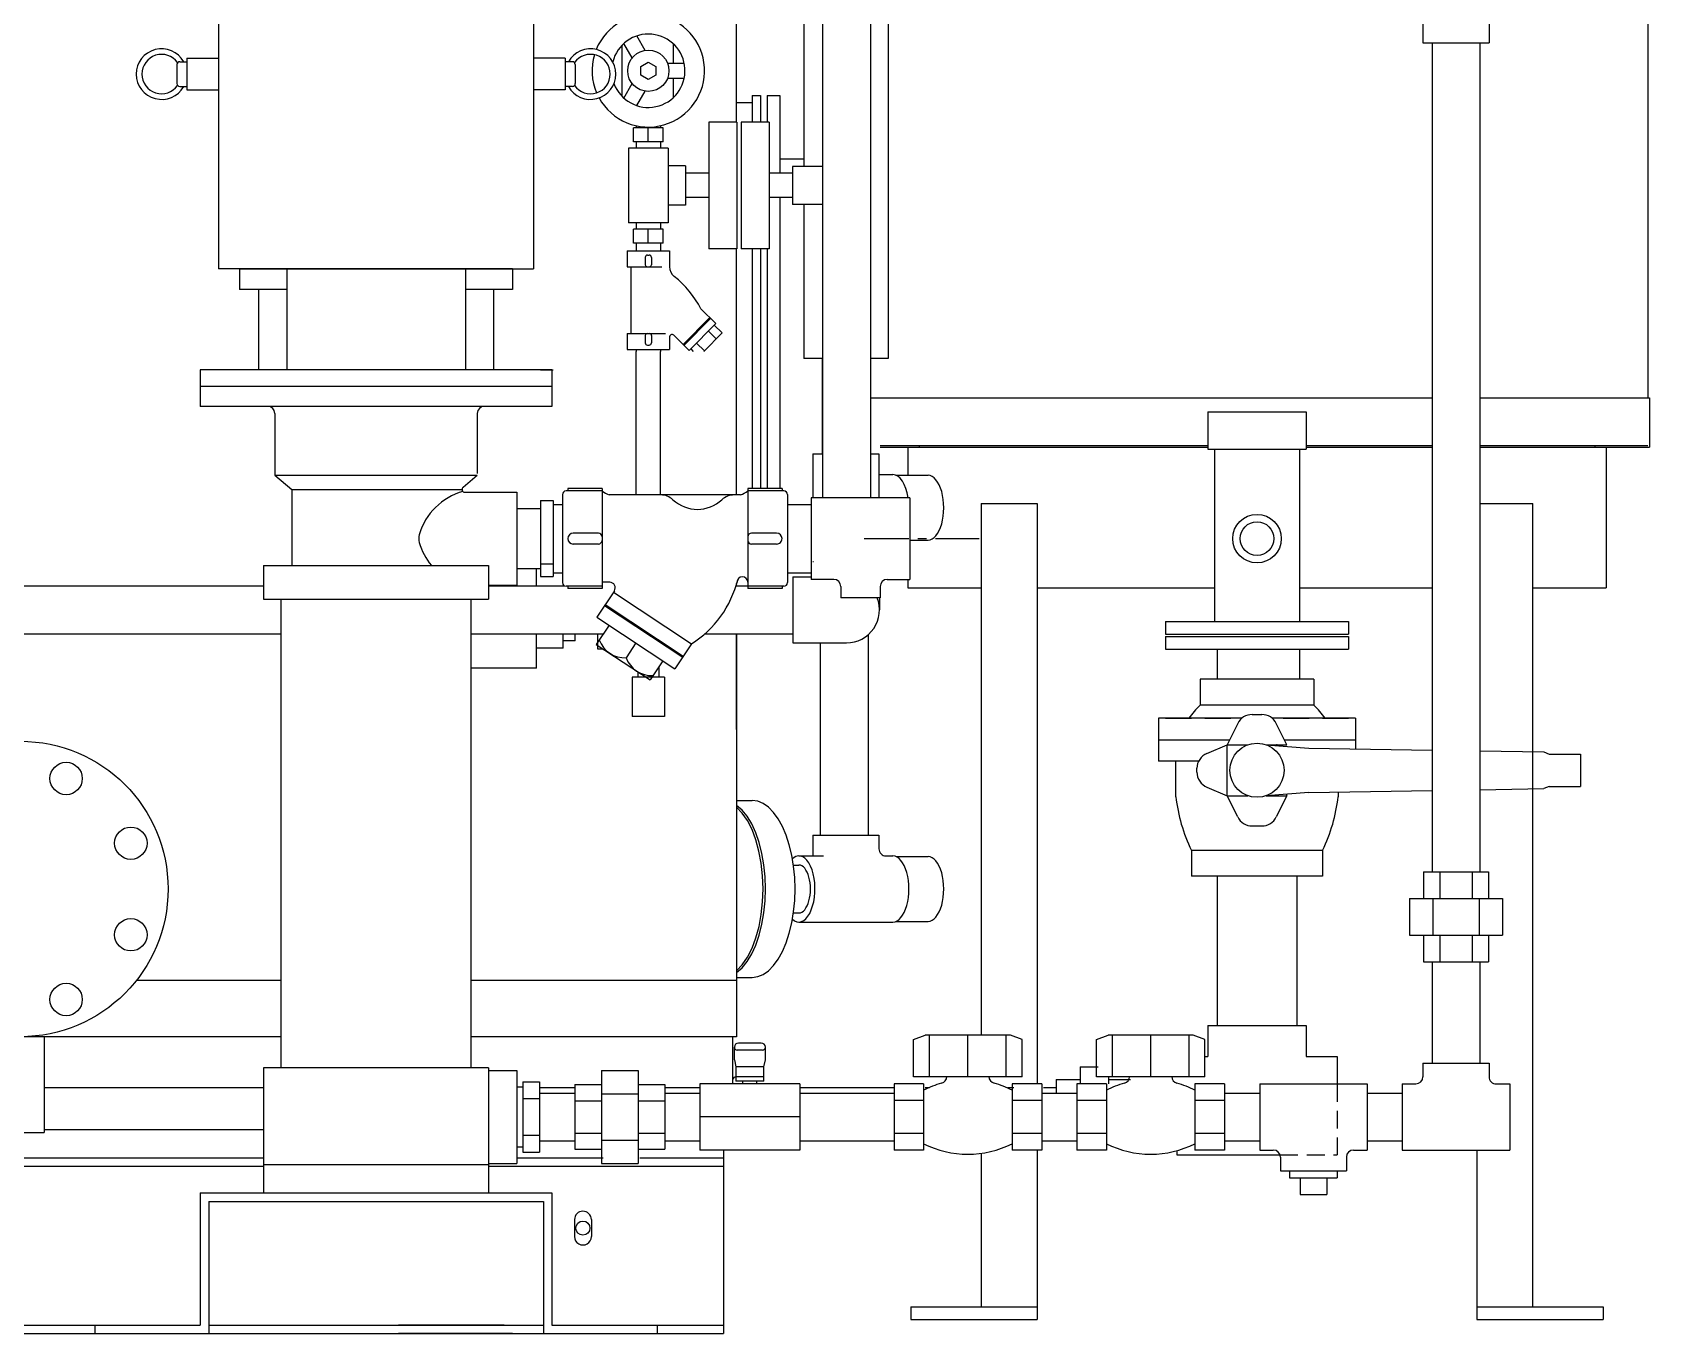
# Model space of a CAD drawing. Extents: x -1519 to 4918, y -4522 to 2416.
# Drawn here: x 3669 to 4819, y -4387 to -3462 of the extents above; entities that cross this region are included whole.
import ezdxf

# ---------------------------------------------------------------- set-up
doc = ezdxf.new("R2010")
doc.units = 0
doc.linetypes.add('CENTER', pattern=[50.8, 31.75, -6.35, 6.35, -6.35])
doc.linetypes.add('DASHED', pattern=[19.05, 12.7, -6.35])
doc.layers.add('LY_1', color=7, linetype='CONTINUOUS')

msp = doc.modelspace()

# ---------------------------------------------------------------- linework, layer by layer
at = {"layer": 'LY_1', "color": 254, "linetype": 'CONTINUOUS'}
for p, q in [((4817.840556, -2526.894313), (4817.840556, -3722.093893)), ((4231.140555, -3285.893944), (4231.140555, -3749.094061)), ((4265.140624, -3285.893944), (4265.140624, -3762.094061)), ((4658.04049, -3393.29402), (4658.04049, -3469.694341)), ((4705.040612, -3393.29402), (4705.040612, -3469.694341)), ((4658.04049, -3469.694341), (4705.040612, -3469.694341)), ((4664.540734, -3469.694341), (4664.540734, -4058.894167)), ((4698.540804, -3469.694341), (4698.540804, -4058.894167)), ((4191.840454, -3507.094069), (4200.840523, -3507.094069)), ((4191.840454, -3507.094069), (4191.840454, -3526.094313)), ((4200.840523, -3507.094069), (4200.840523, -3562.444672)), ((4200.840523, -3579.744651), (4200.840523, -3786.574061)), ((4191.840454, -3616.094574), (4191.840454, -3786.574061)), ((4265.140624, -3722.093893), (4664.540734, -3722.093893)), ((4698.540804, -3722.093893), (4819.240441, -3722.093893)), ((4819.240441, -3722.093893), (4819.240441, -3757.094068)), ((4505.040613, -3732.094068), (4505.040613, -3758.594224)), ((4505.040613, -3732.094068), (4575.040525, -3732.094068)), ((4575.040525, -3732.094068), (4575.040525, -3758.594224)), ((4231.140555, -3749.094061), (4231.140555, -3793.094061)), ((4272.140904, -3755.894291), (4505.040613, -3755.894291)), ((4272.140904, -3757.094068), (4505.040613, -3757.094068)), ((4291.840453, -3757.094068), (4291.840453, -3777.094416)), ((4299.840854, -3755.894291), (4299.840854, -3757.094068)), ((4505.040613, -3758.594224), (4575.040525, -3758.594224)), ((4509.790456, -3758.594224), (4509.790456, -3881.093962)), ((4570.290682, -3758.594224), (4570.290682, -3881.093962)), ((4575.040525, -3755.894291), (4664.540734, -3755.894291)), ((4575.040525, -3757.094068), (4664.540734, -3757.094068)), ((4698.540804, -3755.894291), (4817.840556, -3755.894291)), ((4698.540804, -3757.094068), (4819.240441, -3757.094068)), ((4780.24072, -3755.894291), (4780.24072, -3757.094068)), ((4788.240685, -3757.094068), (4788.240685, -3857.094067)), ((4265.140624, -3762.094061), (4265.140624, -3793.094061)), ((4343.790526, -3797.093893), (4383.790788, -3797.093893)), ((4343.790526, -3797.093893), (4343.790526, -4175.094641)), ((4383.790788, -3797.093893), (4383.790788, -4209.594327)), ((4698.540804, -3797.093893), (4736.290612, -3797.093893)), ((4736.290612, -4368.094344), (4736.290612, -3797.093893)), ((4209.940429, -3849.193938), (4223.140904, -3849.193938)), ((4209.940429, -3849.193938), (4209.940429, -3896.19406)), ((4291.840453, -3851.094061), (4291.840453, -3857.094067)), ((3534.940868, -3855.694182), (3833.640797, -3855.694182)), ((3993.641223, -3855.694182), (4047.585285, -3855.694182)), ((4169.555178, -3855.694182), (4177.980925, -3855.694182)), ((4291.840453, -3857.094067), (4343.790526, -3857.094067)), ((4383.790788, -3857.094067), (4509.790456, -3857.094067)), ((4570.290682, -3857.094067), (4664.540734, -3857.094067)), ((4736.290612, -3857.094067), (4788.240685, -3857.094067)), ((4271.640432, -3864.094061), (4271.640432, -3872.694217)), ((4475.040526, -3881.093962), (4605.040612, -3881.093962)), ((4475.040526, -3881.093962), (4475.040526, -3890.094032)), ((4605.040612, -3881.093962), (4605.040612, -3890.094032)), ((3534.940868, -3889.694252), (3846.140818, -3889.694252)), ((3981.140556, -3889.694252), (4075.269918, -3889.694252)), ((4147.484384, -3889.694252), (4209.940429, -3889.694252)), ((4209.940429, -3896.19406), (4248.140589, -3896.19406)), ((4475.040526, -3890.094032), (4605.040612, -3890.094032)), ((4475.040526, -3891.594189), (4475.040526, -3900.593823)), ((4475.040526, -3891.594189), (4605.040612, -3891.594189)), ((4605.040612, -3891.594189), (4605.040612, -3900.593823)), ((4475.040526, -3900.593823), (4605.040612, -3900.593823)), ((4511.790665, -3900.593823), (4511.790665, -3922.093892)), ((4570.290682, -3900.593823), (4570.290682, -3922.093892)), ((4658.540542, -4058.894167), (4658.540542, -4077.894411)), ((4658.540542, -4058.894167), (4704.54056, -4058.894167)), ((4670.040438, -4058.894167), (4670.040438, -4077.894411)), ((4693.040664, -4058.894167), (4693.040664, -4077.894411)), ((4704.54056, -4058.894167), (4704.54056, -4077.894411)), ((4511.790665, -4062.094153), (4511.790665, -4168.094345)), ((4568.290473, -4062.094153), (4568.290473, -4168.094345)), ((4648.540804, -4077.894411), (4648.540804, -4103.89408)), ((4648.540804, -4077.894411), (4714.540734, -4077.894411)), ((4665.040787, -4077.894411), (4665.040787, -4103.89408)), ((4698.040751, -4077.894411), (4698.040751, -4103.89408)), ((4714.540734, -4077.894411), (4714.540734, -4103.89408)), ((4648.540804, -4103.89408), (4714.540734, -4103.89408)), ((4658.540542, -4103.89408), (4658.540542, -4122.894324)), ((4670.040438, -4103.89408), (4670.040438, -4122.894324)), ((4693.040664, -4103.89408), (4693.040664, -4122.894324)), ((4704.54056, -4103.89408), (4704.54056, -4122.894324)), ((4658.540542, -4122.894324), (4704.54056, -4122.894324)), ((4664.540734, -4122.894324), (4664.540734, -4194.89401)), ((4698.540804, -4122.894324), (4698.540804, -4194.89401)), ((4505.040613, -4168.094345), (4505.040613, -4190.094031)), ((4505.040613, -4168.094345), (4575.040525, -4168.094345)), ((4575.040525, -4168.094345), (4575.040525, -4190.094031)), ((4503.000731, -4190.094031), (4505.040613, -4190.094031)), ((4575.040525, -4190.094031), (4597.040647, -4190.094031)), ((4597.040647, -4190.094031), (4597.040647, -4209.593891)), ((4658.04049, -4194.89401), (4658.04049, -4204.59424)), ((4658.04049, -4194.89401), (4705.040612, -4194.89401)), ((4705.040612, -4194.89401), (4705.040612, -4204.59424)), ((4017.940395, -4208.09417), (4029.940779, -4208.09417)), ((4017.940395, -4208.09417), (4017.940395, -4258.09417)), ((4029.940779, -4208.09417), (4029.940779, -4258.09417)), ((4073.940587, -4200.094205), (4099.940691, -4200.094205)), ((4073.940587, -4200.094205), (4073.940587, -4266.094135)), ((4099.940691, -4200.094205), (4099.940691, -4266.094135)), ((4013.640468, -4211.744509), (4017.940395, -4211.744509)), ((4017.940395, -4220.094118), (4029.940779, -4220.094118)), ((4029.940779, -4216.094135), (4054.940779, -4216.094135)), ((4054.940779, -4210.093944), (4073.940587, -4210.093944)), ((4054.940779, -4210.093944), (4054.940779, -4256.093961)), ((4073.940587, -4216.593752), (4099.940691, -4216.593752)), ((4099.940691, -4210.093944), (4118.940499, -4210.093944)), ((4118.940499, -4210.093944), (4118.940499, -4256.093961)), ((4118.940499, -4216.094135), (4143.940499, -4216.094135)), ((4214.940516, -4216.094135), (4281.940551, -4216.094135)), ((4386.940638, -4216.094135), (4411.940638, -4216.094135)), ((4516.940724, -4216.094135), (4541.940724, -4216.094135)), ((4541.940724, -4209.593891), (4618.340609, -4209.593891)), ((4541.940724, -4209.593891), (4541.940724, -4256.594013)), ((4618.340609, -4209.593891), (4618.340609, -4256.594013)), ((4618.340609, -4216.094135), (4643.340609, -4216.094135)), ((4643.340609, -4209.593891), (4653.040839, -4209.593891)), ((4643.340609, -4209.593891), (4643.340609, -4256.594013)), ((4710.040699, -4209.593891), (4719.740493, -4209.593891)), ((4719.740493, -4209.593891), (4719.740493, -4256.594013)), ((4054.940779, -4221.594275), (4073.940587, -4221.594275)), ((4099.940691, -4221.594275), (4118.940499, -4221.594275)), ((4013.640468, -4254.444268), (4017.940395, -4254.444268)), ((4017.940395, -4246.094222), (4029.940779, -4246.094222)), ((4029.940779, -4250.094205), (4054.940779, -4250.094205)), ((4054.940779, -4244.594065), (4073.940587, -4244.594065)), ((4073.940587, -4249.594153), (4099.940691, -4249.594153)), ((4099.940691, -4244.594065), (4118.940499, -4244.594065)), ((4118.940499, -4250.094205), (4143.940499, -4250.094205)), ((4214.940516, -4250.094205), (4281.940551, -4250.094205)), ((4386.940638, -4250.094205), (4411.940638, -4250.094205)), ((4516.940724, -4250.094205), (4541.940724, -4250.094205)), ((4618.340609, -4250.094205), (4643.340609, -4250.094205)), ((4017.940395, -4258.09417), (4029.940779, -4258.09417)), ((4054.940779, -4256.093961), (4073.940587, -4256.093961)), ((4073.940587, -4266.094135), (4099.940691, -4266.094135)), ((4099.940691, -4256.093961), (4118.940499, -4256.093961)), ((4343.790526, -4258.966101), (4343.790526, -4368.094344)), ((4383.790788, -4256.594449), (4383.790788, -4377.094414)), ((4483.040491, -4257.074011), (4483.040491, -4260.093943)), ((4483.040491, -4260.093943), (4556.640606, -4260.093943)), ((4541.940724, -4256.594013), (4551.640518, -4256.594013)), ((4556.640606, -4261.5941), (4556.640606, -4271.293894)), ((4603.640727, -4261.5941), (4603.640727, -4271.293894)), ((4608.640815, -4256.594013), (4618.340609, -4256.594013)), ((4643.340609, -4256.594013), (4719.740493, -4256.594013)), ((4696.290786, -4256.594013), (4696.290786, -4377.094414)), ((4556.640606, -4271.293894), (4603.640727, -4271.293894)), ((4563.14085, -4271.293894), (4563.14085, -4276.293982)), ((4563.14085, -4276.293982), (4597.140483, -4276.293982)), ((4570.640762, -4276.293982), (4570.640762, -4288.294365)), ((4589.640571, -4276.293982), (4589.640571, -4288.294365)), ((4597.140483, -4271.293894), (4597.140483, -4276.293982)), ((3788.640469, -4287.094152), (3788.640469, -4381.09396)), ((3788.640469, -4287.094152), (4038.640468, -4287.094152)), ((4038.640468, -4287.094152), (4038.640468, -4381.09396)), ((4570.640762, -4288.294365), (4589.640571, -4288.294365)), ((3794.640661, -4293.094344), (3794.640661, -4387.094152)), ((3794.640661, -4293.094344), (4032.640712, -4293.094344)), ((4032.640712, -4293.094344), (4032.640712, -4387.094152)), ((4293.790527, -4368.094344), (4293.790527, -4377.094414)), ((4293.790527, -4368.094344), (4383.790788, -4368.094344)), ((4696.290786, -4368.094344), (4786.290612, -4368.094344)), ((4786.290612, -4368.094344), (4786.290612, -4377.094414)), ((3713.64047, -4381.09396), (3713.64047, -4387.094152)), ((4113.640468, -4381.09396), (4113.640468, -4387.094152)), ((4293.790527, -4377.094414), (4383.790788, -4377.094414)), ((4696.290786, -4377.094414), (4786.290612, -4377.094414)), ((4032.640712, -4387.094152), (4113.640468, -4387.094152))]:
    msp.add_line(p, q, dxfattribs=at)
at = {"layer": 'LY_1', "color": 3, "linetype": 'CONTINUOUS'}
for p, q in [((4217.740722, -3266.894136), (4217.740722, -3557.594557)), ((4277.740896, -3266.894136), (4277.740896, -3694.094451)), ((4170.040876, -3526.094313), (4170.040876, -3393.094348)), ((4088.44472, -3471.539782), (4088.44472, -3507.649053)), ((4095.790492, -3480.428709), (4089.866381, -3470.167837)), ((4105.028184, -3475.095331), (4099.104073, -3464.834459)), ((4124.849574, -3470.380114), (4124.849574, -3484.261253)), ((4101.929077, -3486.527539), (4107.240554, -3483.460965)), ((4107.240155, -3483.460911), (4112.552008, -3486.527704)), ((4120.903216, -3484.261253), (4132.751883, -3484.261253)), ((4107.240433, -3495.727643), (4101.928579, -3492.66085)), ((4101.929129, -3492.660998), (4101.929129, -3486.527837)), ((4112.552128, -3492.660905), (4107.240651, -3495.727479)), ((4112.552298, -3486.527837), (4112.552298, -3492.660998)), ((4120.903216, -3494.928018), (4132.751883, -3494.928018)), ((4124.849574, -3494.928018), (4124.849574, -3508.808721)), ((4089.866099, -3509.021169), (4095.790437, -3498.759924)), ((4099.10341, -3514.354337), (4105.027748, -3504.093092)), ((4181.040719, -3507.094069), (4181.040719, -3526.094313)), ((4181.040719, -3507.094069), (4187.040475, -3507.094069)), ((4187.040475, -3507.094069), (4187.040475, -3526.094313)), ((4170.040876, -3512.094156), (4181.040719, -3512.094156)), ((4117.740723, -3530.094731), (4096.740705, -3530.094731)), ((4096.740705, -3540.09447), (4096.740705, -3530.094731)), ((4098.590942, -3528.648198), (4098.590942, -3530.094731)), ((4107.240496, -3540.09447), (4107.240496, -3530.094731)), ((4115.890921, -3528.648198), (4115.890921, -3530.094731)), ((4117.740723, -3540.09447), (4117.740723, -3530.094731)), ((4170.240984, -3526.094313), (4150.240635, -3526.094313)), ((4150.240635, -3526.094313), (4150.240635, -3616.094574)), ((4170.240984, -3526.094313), (4170.240984, -3616.094574)), ((4193.240775, -3526.094313), (4173.240862, -3526.094313)), ((4173.240862, -3526.094313), (4173.240862, -3616.094574)), ((4193.240775, -3526.094313), (4193.240775, -3616.094574)), ((4117.740723, -3540.09447), (4096.740705, -3540.09447)), ((4098.590942, -3540.09447), (4098.590942, -3544.594504)), ((4115.890921, -3540.09447), (4115.890921, -3544.594504)), ((4093.240775, -3544.594504), (4093.240775, -3597.594382)), ((4121.240653, -3544.594504), (4093.240775, -3544.594504)), ((4121.240653, -3544.594504), (4121.240653, -3597.594382)), ((4200.840523, -3552.094417), (4217.740722, -3552.094417)), ((4133.740653, -3557.094504), (4121.240653, -3557.094504)), ((4133.740653, -3557.094504), (4133.740653, -3585.094382)), ((4150.240635, -3562.444672), (4133.740653, -3562.444672)), ((4209.740757, -3562.444672), (4193.240775, -3562.444672)), ((4230.740774, -3557.594557), (4209.740757, -3557.594557)), ((4209.740757, -3557.594557), (4209.740757, -3584.59433)), ((4133.740653, -3585.094382), (4121.240653, -3585.094382)), ((4150.240635, -3579.744651), (4133.740653, -3579.744651)), ((4209.740757, -3579.744651), (4193.240775, -3579.744651)), ((4230.740774, -3584.59433), (4209.740757, -3584.59433)), ((4217.740722, -3584.59433), (4217.740722, -3694.094451)), ((4121.240653, -3597.594382), (4093.240775, -3597.594382)), ((4098.590942, -3597.594382), (4098.590942, -3602.094417)), ((4115.890921, -3597.594382), (4115.890921, -3602.094417)), ((4096.740705, -3612.094155), (4096.740705, -3602.094417)), ((4117.740723, -3602.094417), (4096.740705, -3602.094417)), ((4107.240496, -3612.094155), (4107.240496, -3602.094417)), ((4117.740723, -3612.094155), (4117.740723, -3602.094417)), ((4092.102905, -3617.594295), (4092.102905, -3628.838278)), ((4092.102905, -3617.594295), (4122.378087, -3617.594295)), ((4117.740723, -3612.094155), (4096.740705, -3612.094155)), ((4098.590942, -3612.094155), (4098.590942, -3617.594295)), ((4104.987427, -3622.319288), (4104.987427, -3627.525587)), ((4106.737392, -3620.569323), (4107.7436, -3620.569323)), ((4109.493565, -3622.319288), (4109.493565, -3627.525587)), ((4115.890921, -3612.094155), (4115.890921, -3617.594295)), ((4122.378087, -3617.594295), (4122.378087, -3628.960785)), ((4170.240984, -3616.094574), (4150.240635, -3616.094574)), ((4170.040876, -3791.054061), (4170.040876, -3616.094574)), ((4193.240775, -3616.094574), (4173.240862, -3616.094574)), ((4181.040719, -3616.094574), (4181.040719, -3786.574061)), ((4187.040475, -3616.094574), (4187.040475, -3786.574061)), ((4092.102905, -3628.838278), (4116.745414, -3628.838278)), ((4094.859515, -3628.838278), (4094.859515, -3676.35066)), ((4131.968597, -3684.131232), (4150.86443, -3664.969707)), ((4132.591105, -3684.745869), (4151.487244, -3665.584032)), ((4144.633953, -3658.825843), (4155.225439, -3669.270469)), ((4092.102905, -3676.35066), (4092.102905, -3687.594643)), ((4092.102905, -3676.35066), (4119.556518, -3676.35066)), ((4104.987427, -3677.663351), (4104.987427, -3682.86965)), ((4109.493565, -3677.663351), (4109.493565, -3682.86965)), ((4122.378087, -3678.472067), (4122.378087, -3687.594643)), ((4125.32103, -3677.576211), (4136.329408, -3688.431948)), ((4136.329669, -3688.431834), (4155.225502, -3669.270309)), ((4146.775839, -3689.054061), (4159.740073, -3675.907538)), ((4149.955176, -3674.614591), (4155.562579, -3680.144243)), ((4154.133026, -3670.377997), (4159.740429, -3675.907649)), ((4092.102905, -3687.594643), (4122.378087, -3687.594643)), ((4098.590942, -3687.594643), (4098.590942, -3689.054061)), ((4098.590942, -3791.054061), (4098.590942, -3689.054061)), ((4106.737392, -3684.619615), (4107.7436, -3684.619615)), ((4115.890921, -3687.594643), (4115.890921, -3689.054061)), ((4115.890921, -3791.054061), (4115.890921, -3689.054061)), ((4137.421886, -3687.32426), (4139.176009, -3689.054061)), ((4141.59985, -3683.087926), (4147.206944, -3688.617272)), ((4231.140555, -3694.094451), (4217.740722, -3694.094451)), ((4230.740774, -3694.094451), (4230.740774, -3761.894047)), ((4277.740896, -3694.094451), (4265.140624, -3694.094451)), ((4224.24053, -3761.894047), (4224.24053, -3793.094061)), ((4224.24053, -3761.894047), (4231.140555, -3761.894047)), ((4265.140624, -3761.894047), (4271.240652, -3761.894047)), ((4266.340837, -3761.894047), (4271.240652, -3761.894047)), ((4271.240652, -3761.894047), (4271.240652, -3793.094061)), ((4271.240652, -3776.594364), (4281.151018, -3776.594364)), ((4283.488664, -3777.094416), (4306.165404, -3777.094416)), ((4293.140904, -3823.093997), (4306.165404, -3823.093997)), ((4224.24053, -3838.294367), (4224.640747, -3838.294367)), ((4027.740461, -3855.694182), (4027.740461, -3843.444052)), ((4170.040194, -3855.694091), (4170.040194, -3854.068446)), ((4027.740461, -3914.094363), (4027.740461, -3889.694252)), ((4046.740705, -3899.844398), (4046.740705, -3889.694252)), ((4055.240723, -3894.844311), (4046.740705, -3894.844311)), ((4055.240723, -3894.844311), (4055.240723, -3889.694252)), ((4062.740636, -3890.094468), (4055.240723, -3890.094468)), ((4062.740636, -3890.094468), (4062.740636, -3889.694252)), ((4071.240653, -3900.594695), (4071.240653, -3889.694252)), ((4170.040876, -3889.694252), (4170.040876, -4176.09431)), ((4170.040876, -3957.694182), (4170.040876, -3889.694252)), ((4229.540562, -3896.19406), (4229.540562, -4032.894499)), ((4263.540631, -3890.444548), (4263.540631, -4032.894499)), ((4046.740705, -3899.844398), (4027.740461, -3899.844398)), ((4075.268374, -3900.594695), (4071.240653, -3900.594695)), ((4027.740461, -3914.094363), (3981.140556, -3914.094363)), ((4095.740601, -3920.594607), (4095.740601, -3948.594485)), ((4118.740827, -3920.594607), (4095.740601, -3920.594607)), ((4099.740583, -3916.774666), (4099.740583, -3920.594607)), ((4114.740845, -3913.082082), (4114.740845, -3920.594607)), ((4118.740827, -3920.594607), (4118.740827, -3948.594485)), ((4580.425134, -3922.093892), (4499.656004, -3922.093892)), ((4499.656004, -3922.093892), (4499.656004, -3940.555719)), ((4580.425134, -3922.093892), (4580.425134, -3940.555719)), ((4580.425134, -3940.555719), (4499.656004, -3940.555719)), ((4118.740827, -3948.594485), (4095.740601, -3948.594485)), ((4529.244104, -3949.786415), (4470.040439, -3949.786415)), ((4470.040439, -3949.786415), (4470.040439, -3980.171023)), ((4475.029191, -3949.786415), (4484.259886, -3949.786415)), ((4484.259886, -3949.786415), (4493.490581, -3949.786415)), ((4502.913974, -3949.786415), (4512.144669, -3949.786415)), ((4512.144669, -3949.786415), (4521.375364, -3949.786415)), ((4526.294565, -3953.546539), (4518.88624, -3968.632581)), ((4536.652028, -3947.093892), (4543.42911, -3947.093892)), ((4610.0407, -3949.786415), (4550.83747, -3949.786415)), ((4561.194373, -3968.632776), (4553.786048, -3953.546733)), ((4558.683103, -3949.786415), (4567.913799, -3949.786415)), ((4567.913799, -3949.786415), (4577.144494, -3949.786415)), ((4586.56745, -3949.786415), (4595.798582, -3949.786415)), ((4595.798582, -3949.786415), (4605.029277, -3949.786415)), ((4610.0407, -3949.786415), (4610.0407, -3971.473513)), ((4470.040439, -3964.978719), (4520.680548, -3964.978719)), ((4559.39997, -3964.978719), (4610.0407, -3964.978719)), ((4504.421725, -3974.702791), (4518.886617, -3968.632702)), ((4518.886874, -3968.632327), (4533.479508, -3968.632327)), ((4518.886874, -4004.786502), (4518.886874, -3968.632327)), ((4546.60163, -3968.632327), (4561.1947, -3968.632327)), ((4546.601777, -3968.632514), (4576.963772, -3970.940203)), ((4576.963669, -3970.939907), (4664.540779, -3972.352441)), ((4698.540785, -3972.900828), (4743.886624, -3973.632212)), ((4743.886777, -3973.632449), (4747.733032, -3975.170951)), ((4747.73296, -3975.170936), (4770.040437, -3975.170936)), ((4770.040437, -3975.170936), (4770.040437, -3998.247893)), ((4498.572026, -3980.171023), (4470.040439, -3980.171023)), ((4482.348178, -4005.585626), (4482.348178, -3980.171023)), ((4497.348439, -3988.07682), (4497.348439, -3985.342445)), ((4504.421679, -3998.716319), (4518.88657, -4004.786408)), ((4576.96357, -4002.479033), (4664.540679, -4001.066499)), ((4698.540686, -4000.518112), (4743.88696, -3999.78672)), ((4747.732715, -3998.247921), (4743.886461, -3999.786422)), ((4747.73296, -3998.247893), (4770.040437, -3998.247893)), ((4170.040876, -4008.262454), (4181.159737, -4008.262454)), ((4526.2951, -4019.872485), (4518.886776, -4004.786442)), ((4518.886874, -4004.786502), (4533.479508, -4004.786502)), ((4576.96361, -4002.478699), (4546.601615, -4004.786388)), ((4546.60163, -4004.786502), (4561.1947, -4004.786502)), ((4561.194228, -4004.78644), (4553.785904, -4019.872482)), ((4561.1947, -4004.786502), (4561.1947, -4003.677406)), ((4597.73296, -4002.143679), (4597.73296, -4005.586062)), ((4224.24053, -4032.894499), (4224.24053, -4047.59438)), ((4224.24053, -4032.894499), (4271.240652, -4032.894499)), ((4271.240652, -4032.894499), (4271.240652, -4042.594729)), ((4536.652028, -4026.324936), (4543.42911, -4026.324936)), ((4214.330165, -4047.59438), (4231.826328, -4047.59438)), ((4276.240739, -4047.59438), (4281.151018, -4047.59438)), ((4493.40862, -4043.632327), (4493.40862, -4062.094153)), ((4586.672954, -4043.632327), (4493.40862, -4043.632327)), ((4586.672954, -4043.632327), (4586.672954, -4062.094153)), ((4210.433942, -4054.094188), (4214.330165, -4054.094188)), ((4283.488664, -4048.093997), (4306.165404, -4048.093997)), ((4586.672954, -4062.094153), (4493.40862, -4062.094153)), ((4210.433942, -4088.094258), (4214.330165, -4088.094258)), ((4214.330165, -4094.594066), (4281.151018, -4094.594066)), ((4283.489972, -4094.09445), (4306.165404, -4094.09445)), ((3846.140818, -4136.094484), (3743.202847, -4136.094484)), ((4170.040876, -4136.094484), (3981.140556, -4136.094484)), ((4170.040876, -4133.926428), (4181.057285, -4133.926428)), ((3846.140818, -4176.09431), (3150.140803, -4176.09431)), ((4170.040876, -4176.09431), (3981.140556, -4176.09431)), ((4167.440778, -4209.594327), (4167.440778, -4176.09431)), ((4168.440883, -4192.500996), (4168.440883, -4183.594659)), ((4188.440796, -4185.593996), (4170.440656, -4185.593996)), ((4187.440691, -4180.594345), (4171.440761, -4180.594345)), ((4190.440569, -4192.500996), (4190.440569, -4183.594659)), ((4295.880254, -4178.09479), (4304.122884, -4175.094718)), ((4295.880545, -4204.59424), (4295.880545, -4178.094519)), ((4364.758282, -4175.094641), (4304.122906, -4175.094641)), ((4307.174228, -4204.59424), (4307.174228, -4175.094641)), ((4334.440376, -4204.59424), (4334.440376, -4175.094641)), ((4361.70696, -4204.59424), (4361.70696, -4175.094641)), ((4373.000292, -4178.094915), (4364.757816, -4175.094899)), ((4373.000644, -4204.59424), (4373.000644, -4178.094519)), ((4425.880195, -4204.59424), (4425.880195, -4178.094519)), ((4425.880244, -4178.094525), (4434.122874, -4175.094453)), ((4494.758369, -4175.094641), (4434.122557, -4175.094641)), ((4437.174315, -4204.59424), (4437.174315, -4175.094641)), ((4464.440463, -4204.59424), (4464.440463, -4175.094641)), ((4491.706611, -4204.59424), (4491.706611, -4175.094641)), ((4503.000533, -4178.094808), (4494.758005, -4175.094773)), ((4503.000731, -4204.59424), (4503.000731, -4178.094519)), ((4168.440199, -4192.501146), (4169.440205, -4197.501177)), ((4189.44071, -4197.501418), (4190.44063, -4192.501814)), ((4189.440464, -4197.501083), (4169.440551, -4197.501083)), ((4169.440551, -4197.501083), (4169.440551, -4207.594118)), ((4189.440464, -4204.59424), (4169.440551, -4204.59424)), ((4189.440464, -4207.594118), (4169.440551, -4207.594118)), ((4174.440639, -4209.594327), (4174.440639, -4207.594118)), ((4184.440813, -4209.594327), (4184.440813, -4207.594118)), ((4189.440464, -4207.594118), (4189.440464, -4197.501083)), ((4373.000644, -4204.59424), (4295.880545, -4204.59424)), ((4503.000731, -4204.59424), (4425.880195, -4204.59424)), ((4449.440201, -4204.59424), (4449.440201, -4204.313914)), ((4479.440289, -4204.59424), (4479.440289, -4204.313478)), ((4214.940516, -4209.594327), (4143.940499, -4209.594327)), ((4143.940499, -4209.594327), (4143.940499, -4256.594449)), ((4214.940516, -4209.594327), (4214.940516, -4256.594449)), ((4281.940551, -4209.594327), (4281.940551, -4256.594449)), ((4302.940568, -4209.594327), (4281.940551, -4209.594327)), ((4302.940568, -4209.594327), (4302.940568, -4256.594449)), ((4365.94062, -4209.594327), (4365.94062, -4256.594449)), ((4386.940638, -4209.594327), (4365.94062, -4209.594327)), ((4386.940638, -4209.594327), (4386.940638, -4256.594449)), ((4432.940655, -4209.594327), (4411.940638, -4209.594327)), ((4411.940638, -4209.594327), (4411.940638, -4256.594449)), ((4432.940655, -4209.594327), (4432.940655, -4256.594449)), ((4495.940707, -4209.594327), (4495.940707, -4256.594449)), ((4516.940724, -4209.594327), (4495.940707, -4209.594327)), ((4516.940724, -4209.594327), (4516.940724, -4256.594449)), ((4302.940568, -4221.344467), (4281.940551, -4221.344467)), ((4386.940638, -4221.344467), (4365.94062, -4221.344467)), ((4432.940655, -4221.344467), (4411.940638, -4221.344467)), ((4516.940724, -4221.344467), (4495.940707, -4221.344467)), ((4214.940516, -4233.094606), (4143.940499, -4233.094606)), ((4302.940568, -4244.84431), (4281.940551, -4244.84431)), ((4386.940638, -4244.84431), (4365.94062, -4244.84431)), ((4432.940655, -4244.84431), (4411.940638, -4244.84431)), ((4516.940724, -4244.84431), (4495.940707, -4244.84431)), ((2770.740606, -4262.094153), (3833.640818, -4262.094153)), ((4013.640468, -4262.094153), (4075.140799, -4262.094153)), ((4101.140468, -4262.094153), (4160.740862, -4262.094153)), ((4214.940516, -4256.594449), (4143.940499, -4256.594449)), ((4160.740862, -4256.594449), (4160.740862, -4387.094152)), ((4302.940568, -4256.594449), (4281.940551, -4256.594449)), ((4386.940638, -4256.594449), (4365.94062, -4256.594449)), ((4432.940655, -4256.594449), (4411.940638, -4256.594449)), ((4516.940724, -4256.594449), (4495.940707, -4256.594449)), ((2770.740606, -4268.094344), (3833.640818, -4268.094344)), ((3993.640992, -4268.094344), (4160.740862, -4268.094344)), ((4054.740671, -4306.094397), (4054.740671, -4318.094344)), ((4066.740618, -4306.094397), (4066.740618, -4318.094344)), ((2770.740606, -4381.094396), (3788.640469, -4381.094396)), ((3794.640661, -4381.094396), (4032.640712, -4381.094396)), ((4004.640835, -4381.094396), (3929.640835, -4381.094396)), ((4038.640468, -4381.094396), (4160.740862, -4381.094396)), ((2770.740606, -4387.094152), (4160.740862, -4387.094152)), ((4010.641026, -4387.094152), (3929.640835, -4387.094152))]:
    msp.add_line(p, q, dxfattribs=at)
at = {"layer": 'LY_1', "color": 11, "linetype": 'CONTINUOUS'}
for p, q in [((3801.640804, -3353.594132), (3801.640804, -3630.344149)), ((4025.641216, -3353.594132), (4025.641216, -3630.344149)), ((3774.028869, -3483.169169), (3779.140563, -3483.169169)), ((3779.140563, -3480.744148), (3801.640804, -3480.744148)), ((3779.140563, -3480.744148), (3779.140563, -3503.194162)), ((4048.140994, -3480.744148), (4025.641216, -3480.744148)), ((4048.140994, -3480.744148), (4048.140994, -3503.194162)), ((4053.252688, -3483.169169), (4048.140994, -3483.169169)), ((3772.029043, -3485.169168), (3772.029043, -3498.769142)), ((4055.252514, -3485.169168), (4055.252514, -3498.769142)), ((3774.028869, -3500.769171), (3779.140563, -3500.769171)), ((3779.140563, -3503.194162), (3801.640804, -3503.194162)), ((4048.140994, -3503.194162), (4025.641216, -3503.194162)), ((4053.252688, -3500.769171), (4048.140994, -3500.769171)), ((4010.641363, -3630.344149), (3801.640804, -3630.344149)), ((3816.641118, -3630.344149), (3816.641118, -3645.094196)), ((3816.641118, -3630.344149), (4025.641216, -3630.344149)), ((3850.140634, -3630.344149), (3850.140634, -3702.093866)), ((3977.141386, -3630.344149), (3977.141386, -3702.093866)), ((4010.641363, -3630.344149), (4010.641363, -3645.094196)), ((3850.140634, -3645.094196), (3816.641118, -3645.094196)), ((3830.140985, -3645.094196), (3830.140985, -3702.093866)), ((4010.641363, -3645.094196), (3977.141386, -3645.094196)), ((3997.141034, -3645.094196), (3997.141034, -3702.093866)), ((3788.64087, -3702.093866), (3788.64087, -3728.093918)), ((4038.641149, -3702.093866), (3788.64087, -3702.093866)), ((4038.641149, -3702.093866), (4038.641149, -3728.093918)), ((4038.641149, -3714.093747), (3788.64087, -3714.093747)), ((4038.641149, -3728.093918), (3788.64087, -3728.093918)), ((3841.640564, -3733.094177), (3841.640564, -3773.260498)), ((3985.641456, -3733.094177), (3985.641456, -3775.873313)), ((3841.640564, -3764.614547), (3841.640564, -3777.094365)), ((3985.641456, -3760.614547), (3985.641456, -3773.094365)), ((3841.640564, -3777.094365), (3985.641456, -3777.094365)), ((3841.640823, -3777.094273), (3853.641083, -3787.094491)), ((3975.484514, -3785.557627), (3985.640484, -3777.094299)), ((3853.640908, -3787.09442), (3853.640908, -3841.09435)), ((3853.640908, -3787.09442), (3974.764714, -3787.09442)), ((3853.640908, -3789.894177), (3853.640908, -3800.294198)), ((3976.765002, -3789.094247), (4013.641334, -3789.094247)), ((4013.641334, -3789.094247), (4013.641334, -3855.094058)), ((3833.640797, -3841.09435), (3833.640797, -3865.094114)), ((3833.640797, -3841.09435), (3993.641223, -3841.09435)), ((3993.641223, -3841.09435), (3993.641223, -3865.094114)), ((3993.641223, -3855.094058), (4013.641334, -3855.094058)), ((3833.640797, -3865.094114), (3993.641223, -3865.094114)), ((3846.140982, -4198.094259), (3846.140982, -3865.094114)), ((3981.141038, -3865.094114), (3981.141038, -4198.093912)), ((3993.640992, -4198.094259), (3833.640565, -4198.094259)), ((3833.640565, -4198.094259), (3833.640565, -4287.094152)), ((3993.640556, -4200.094641), (4013.640468, -4200.094641)), ((3993.640992, -4198.094259), (3993.640992, -4287.094152)), ((4013.640468, -4200.094641), (4013.640468, -4266.094571)), ((3993.640556, -4266.094571), (4013.640468, -4266.094571)), ((3993.640992, -4267.094504), (3833.640565, -4267.094504))]:
    msp.add_line(p, q, dxfattribs=at)
at = {"layer": 'LY_1', "color": 193, "linetype": 'CONTINUOUS'}
for p, q in [((4030.640904, -3702.094061), (4039.640904, -3702.094061)), ((4046.140904, -3790.798065), (4046.140904, -3853.390057)), ((4074.300904, -3788.238065), (4048.700904, -3788.238065)), ((4074.300904, -3786.574061), (4049.980904, -3786.574061)), ((4049.980904, -3786.574061), (4049.980904, -3788.238065)), ((4074.300904, -3786.574061), (4074.300904, -3857.614061)), ((4172.860904, -3791.054061), (4079.420904, -3791.054061)), ((4202.300904, -3786.574061), (4177.980904, -3786.574061)), ((4203.580904, -3788.238065), (4177.980904, -3788.238065)), ((4177.980925, -3786.574061), (4177.980925, -3855.950057)), ((4202.300904, -3786.574061), (4202.300904, -3788.238065)), ((4206.140904, -3790.798065), (4206.140904, -3853.390057)), ((4223.140904, -3793.094061), (4223.140904, -3851.094061)), ((4293.140904, -3793.094061), (4223.140904, -3793.094061)), ((4293.140904, -3793.094061), (4293.140904, -3851.094061)), ((4013.640904, -3800.74407), (4030.640904, -3800.74407)), ((4030.640904, -3795.094061), (4030.640904, -3849.094061)), ((4030.640904, -3795.094061), (4039.640904, -3795.094061)), ((4039.640904, -3795.094061), (4039.640904, -3849.094061)), ((4039.640904, -3797.794073), (4046.140904, -3797.794073)), ((4206.140904, -3797.794073), (4223.140904, -3797.794073)), ((4071.740904, -3818.254061), (4053.820904, -3818.254061)), ((4071.740904, -3825.934061), (4053.820904, -3825.934061)), ((4198.460904, -3818.254061), (4180.540904, -3818.254061)), ((4198.460904, -3825.934061), (4180.540904, -3825.934061)), ((4030.640904, -3840.094061), (4039.640904, -3840.094061)), ((4013.640904, -3843.444052), (4030.640904, -3843.444052)), ((4030.640904, -3849.094061), (4039.640904, -3849.094061)), ((4039.640904, -3846.394049), (4046.140904, -3846.394049)), ((4206.140904, -3846.394049), (4223.140904, -3846.394049)), ((4239.140904, -3851.094061), (4223.140904, -3851.094061)), ((4277.140904, -3851.094061), (4293.140904, -3851.094061)), ((4074.300904, -3855.950057), (4048.700904, -3855.950057)), ((4049.980904, -3855.950057), (4049.980904, -3857.614061)), ((4074.300904, -3857.614061), (4049.980904, -3857.614061)), ((4083.073702, -3859.091884), (4070.642052, -3877.894755)), ((4079.870494, -3853.134061), (4074.300904, -3853.134061)), ((4082.395039, -3860.118341), (4137.917091, -3896.827131)), ((4177.980904, -3855.950057), (4177.980904, -3857.614061)), ((4203.580904, -3855.950057), (4177.980904, -3855.950057)), ((4202.300904, -3857.614061), (4177.980904, -3857.614061)), ((4202.300904, -3855.950057), (4202.300904, -3857.614061)), ((4244.140904, -3856.094061), (4244.140904, -3864.094061)), ((4272.140904, -3856.094061), (4272.140904, -3864.094061)), ((4076.14838, -3869.566448), (4131.670424, -3906.275233)), ((4076.501349, -3869.032582), (4132.023393, -3905.741367)), ((4272.140904, -3864.094061), (4244.140904, -3864.094061)), ((4079.290671, -3883.612864), (4070.254657, -3897.279833)), ((4070.642043, -3877.894749), (4126.164095, -3914.603538)), ((4070.254654, -3897.279839), (4108.479455, -3922.552431)), ((4098.403068, -3896.249146), (4091.484868, -3906.712919)), ((4137.917101, -3896.827141), (4126.164109, -3914.603548)), ((4117.515474, -3908.885453), (4108.479453, -3922.552441))]:
    msp.add_line(p, q, dxfattribs=at)
at = {"layer": 'LY_1', "color": 203, "linetype": 'CENTER'}
msp.add_line((4260.695608, -3822.094061), (4342.457935, -3822.094061), dxfattribs=at)
at = {"layer": 'LY_1', "color": 130, "linetype": 'CONTINUOUS'}
for p, q in [((3677.740463, -4176.09431), (3677.740463, -4244.094013)), ((3677.740463, -4212.094153), (3833.640818, -4212.094153)), ((4029.940779, -4212.094153), (4054.940779, -4212.094153)), ((4118.940499, -4212.094153), (4143.940499, -4212.094153)), ((4214.940516, -4212.094153), (4281.940551, -4212.094153)), ((4304.140781, -4212.094153), (4307.26256, -4212.094153)), ((4362.818672, -4212.094153), (4367.140397, -4212.094153)), ((4388.140414, -4212.094153), (4397.124789, -4212.094153)), ((3677.740463, -4242.09424), (3833.640818, -4242.09424))]:
    msp.add_line(p, q, dxfattribs=at)
at = {"layer": 'LY_1', "color": 162, "linetype": 'CONTINUOUS'}
for p, q in [((4397.124789, -4206.594013), (4414.375068, -4206.594013)), ((4397.124789, -4206.594013), (4397.124789, -4216.094135)), ((4414.375068, -4197.593944), (4427.080408, -4197.593944)), ((4414.375068, -4197.593944), (4414.375068, -4209.594327)), ((4434.374981, -4204.59424), (4434.374981, -4209.594327)), ((4434.374981, -4206.594013), (4450.090226, -4206.594013)), ((3410.740429, -4244.094013), (3677.740463, -4244.094013))]:
    msp.add_line(p, q, dxfattribs=at)
at = {"layer": 'LY_1', "color": 3, "linetype": 'DASHED'}
for p in [(4597.040647, -4209.593891), (4556.410416, -4260.093943)]:
    msp.add_line(p, (4597.040647, -4260.093943), dxfattribs=at)
at = {"layer": 'LY_1', "color": 3, "linetype": 'CONTINUOUS'}
for points in [[(4292.026843, -3793.094061), (4291.354652, -3789.640158), (4290.426527, -3786.448469), (4289.265748, -3783.59905), (4287.901431, -3781.163372), (4286.367797, -3779.202529), (4284.703312, -3777.765702), (4282.949726, -3776.888931), (4281.151025, -3776.594209), (4281.151025, -3776.594209)], [(4306.165399, -3823.093997), (4307.620861, -3822.908498), (4309.051419, -3822.332641), (4310.432597, -3821.376277), (4311.740761, -3820.055772), (4312.95353, -3818.393718), (4314.050152, -3816.418555), (4315.011864, -3814.164078), (4315.822211, -3811.668861), (4316.467327, -3808.975599), (4316.936174, -3806.130373), (4317.22073, -3803.181868), (4317.316127, -3800.180531), (4317.220731, -3797.177717), (4316.936176, -3794.224806), (4316.467331, -3791.372321), (4315.822216, -3788.669071), (4315.01187, -3786.161307), (4314.050159, -3783.891939), (4312.953538, -3781.899797), (4311.74077, -3780.218966), (4310.432606, -3778.878206), (4309.051429, -3777.900458), (4307.620871, -3777.30245), (4306.165409, -3777.094416), (4306.165409, -3777.094416)], [(4170.054864, -4129.104197), (4174.059145, -4124.933213), (4177.724272, -4119.59621), (4180.970869, -4113.208774), (4183.728621, -4105.909242), (4185.937802, -4097.855703), (4187.550568, -4089.222576), (4188.53199, -4080.196835), (4188.860812, -4070.973953), (4188.529913, -4061.753676), (4187.54646, -4052.735692), (4185.931751, -4044.115309), (4183.720758, -4036.079222), (4180.961365, -4028.801472), (4177.713333, -4022.439679), (4174.047007, -4017.131623), (4170.04179, -4012.992262), (4170.04179, -4012.992262)], [(4170.047369, -4130.459814), (4173.904807, -4127.07438), (4177.50145, -4122.630015), (4180.769261, -4117.210788), (4183.646426, -4110.919212), (4186.07852, -4103.874298), (4188.019538, -4096.20931), (4189.432762, -4088.06924), (4190.29146, -4079.608068), (4190.579388, -4070.985846), (4190.291101, -4062.365674), (4189.43205, -4053.910613), (4188.018487, -4045.7806), (4186.07715, -4038.129425), (4183.644763, -4031.101818), (4180.767336, -4024.830716), (4177.4993, -4019.434743), (4173.902473, -4015.015971), (4170.044894, -4011.657986), (4170.044894, -4011.657986)], [(4181.10871, -4133.926211), (4185.084731, -4133.388679), (4188.992721, -4131.785273), (4192.765813, -4129.143425), (4196.33945, -4125.50834), (4199.652485, -4120.942214), (4202.648231, -4115.523175), (4205.27543, -4109.343945), (4207.489131, -4102.510251), (4209.251455, -4095.13902), (4210.53225, -4087.356376), (4211.309599, -4079.295482), (4211.570204, -4071.094263), (4211.309604, -4062.893042), (4210.532259, -4054.832146), (4209.25147, -4047.049499), (4207.48915, -4039.678264), (4205.275454, -4032.844564), (4202.648258, -4026.665327), (4199.652515, -4021.24628), (4196.339483, -4016.680146), (4192.765849, -4013.045051), (4188.992758, -4010.403194), (4185.084769, -4008.799777), (4181.108749, -4008.262236), (4181.108749, -4008.262236)], [(4209.725401, -4092.619397), (4211.27299, -4093.752309), (4212.88422, -4094.413541), (4214.525551, -4094.589325), (4216.162815, -4094.276004), (4217.761928, -4093.4801), (4219.289601, -4092.218181), (4220.714031, -4090.516516), (4222.005566, -4088.410532), (4223.13732, -4085.944067), (4224.085732, -4083.168468), (4224.831058, -4080.141515), (4225.357784, -4076.926221), (4225.654944, -4073.589521), (4225.716352, -4070.200875), (4225.54073, -4066.830826), (4225.131734, -4063.54953), (4224.497877, -4060.425294), (4223.652356, -4057.523158), (4222.612771, -4054.903535), (4221.400764, -4052.620959), (4220.041566, -4050.722948), (4218.563472, -4049.249013), (4216.997251, -4048.229837), (4215.375509, -4047.686637), (4213.732006, -4047.630722), (4212.100954, -4048.063254), (4210.898402, -4048.708346), (4209.736605, -4049.619298)], [(4281.150956, -4094.594657), (4282.638045, -4094.393628), (4284.09969, -4093.793947), (4285.510883, -4092.805875), (4286.847477, -4091.446318), (4288.086604, -4089.738538), (4289.20706, -4087.711757), (4290.189675, -4085.400652), (4291.017637, -4082.844768), (4291.676778, -4080.087836), (4292.15582, -4077.177029), (4292.446567, -4074.16215), (4292.544044, -4071.094786), (4292.446583, -4068.02742), (4292.155851, -4065.012535), (4291.676825, -4062.101716), (4291.017698, -4059.34477), (4290.18975, -4056.788867), (4289.207147, -4054.477741), (4288.086701, -4052.450934), (4286.847584, -4050.743127), (4285.510997, -4049.383541), (4284.099809, -4048.395437), (4282.638167, -4047.795723), (4281.151079, -4047.594661), (4281.151079, -4047.594661)], [(4214.33016, -4088.09422), (4215.405925, -4087.948785), (4216.463284, -4087.514962), (4217.484145, -4086.800177), (4218.451041, -4085.816658), (4219.347427, -4084.581234), (4220.157966, -4083.115044), (4220.86879, -4081.443174), (4221.467736, -4079.594231), (4221.944557, -4077.59985), (4222.291093, -4075.494157), (4222.501415, -4073.313179), (4222.571926, -4071.094234), (4222.501417, -4068.875289), (4222.291096, -4066.69431), (4221.944561, -4064.588616), (4221.467742, -4062.594234), (4220.868796, -4060.745289), (4220.157973, -4059.073417), (4219.347435, -4057.607225), (4218.45105, -4056.371799), (4217.484155, -4055.388278), (4216.463294, -4054.673489), (4215.405936, -4054.239665), (4214.33017, -4054.094226), (4214.33017, -4054.094226)], [(4306.165397, -4094.094225), (4307.620845, -4093.897459), (4309.051391, -4093.310523), (4310.432556, -4092.34346), (4311.740709, -4091.012816), (4312.953467, -4089.34136), (4314.050079, -4087.357691), (4315.011782, -4085.095749), (4315.822122, -4082.594237), (4316.467232, -4079.895956), (4316.936075, -4077.047076), (4317.220629, -4074.09634), (4317.316025, -4071.094238), (4317.220631, -4068.092135), (4316.936079, -4065.141399), (4316.467237, -4062.292517), (4315.822129, -4059.594235), (4315.011791, -4057.092721), (4314.050089, -4054.830776), (4312.953478, -4052.847104), (4311.740721, -4051.175644), (4310.432569, -4049.844998), (4309.051404, -4048.877931), (4307.620859, -4048.290991), (4306.165411, -4048.094221), (4306.165411, -4048.094221)]]:
    msp.add_lwpolyline(points, dxfattribs=at)
for centre, radius in [((4107.240932, -3489.594417), 14.666673), ((3660.740428, -4071.094659), 104.999978), ((4540.040787, -3986.709632), 19.230769), ((3693.268678, -3992.564212), 11.499999), ((3739.27044, -4038.566409), 11.499999), ((3739.27044, -4103.622474), 11.499999), ((3693.268678, -4149.624235), 11.499999), ((4060.740862, -4312.094152), 5)]:
    msp.add_circle(centre, radius, dxfattribs=at)
at = {"layer": 'LY_1', "color": 254, "linetype": 'CONTINUOUS'}
for radius in [17.25, 11.999999]:
    msp.add_circle((4540.040787, -3822.093893), radius, dxfattribs=at)
at = {"layer": 'LY_1', "color": 3, "linetype": 'CONTINUOUS'}
for centre, radius, start, end in [((4107.240932, -3489.594417), 39.999989, 208.879499, 157.734254), ((4107.240932, -3489.594417), 26.062747, 200.49255, 166.121202), ((4107.240932, -3489.594417), 39.999989, 163.510707, 203.103046), ((4106.737392, -3622.319288), 1.75, 89.999982, 179.999964), ((4107.7436, -3622.319288), 1.75, 359.999963, 89.999982), ((4106.300119, -3627.525587), 1.3125, 179.999964, 269.999946), ((4108.181309, -3627.525587), 1.3125, 269.999963, 359.999946), ((4131.127912, -3628.960785), 8.749999, 179.999964, 231.627506), ((4081.810634, -3691.245418), 70.695277, 27.295584, 51.627546), ((4106.300119, -3677.663351), 1.3125, 89.999982, 179.999964), ((4108.181309, -3677.663351), 1.3125, 359.999963, 89.999982), ((4124.092738, -3678.822148), 1.75, 45.399957, 191.547901), ((4106.737392, -3682.86965), 1.75, 179.999964, 269.999946), ((4107.7436, -3682.86965), 1.75, 269.999963, 359.999946), ((4534.353182, -3979.183562), 51.92307, 131.931388, 145.516607), ((4545.728392, -3979.183562), 51.92307, 34.483393, 48.068597), ((4536.652028, -3958.632589), 11.538461, 89.999982, 153.84564), ((4543.42911, -3958.632589), 11.538461, 26.154331, 89.999982), ((4508.8867, -3985.342445), 11.538461, 112.765003, 179.999964), ((4553.886612, -3972.47885), 3.846153, 54.256014, 89.999982), ((4508.8867, -3988.07682), 11.538461, 179.999964, 247.23498), ((4597.031056, -3992.878543), 115.384619, 186.322824, 206.095621), ((4483.050082, -3992.878543), 115.384619, 333.904463, 353.677144), ((4536.652028, -4014.786676), 11.538461, 206.15436, 270.000018), ((4543.42911, -4014.786676), 11.538461, 270.000018, 333.845669), ((4276.240739, -4042.594729), 5, 179.999964, 270.000001), ((4170.440656, -4183.594659), 2, 179.999964, 270.000001), ((4171.440761, -4183.594659), 2.999999, 90.000037, 180.000019), ((4187.440691, -4183.594659), 2.999999, 0.000055, 90.000037), ((4188.440796, -4183.594659), 2, 270.000018, 0), ((4169.440551, -4206.594449), 2, 89.999982, 180.000019), ((4314.440464, -4204.313914), 5, 285.487281, 0), ((4354.440289, -4204.313478), 5, 179.999964, 254.512902), ((4444.440114, -4204.313914), 5, 285.487281, 356.785393), ((4484.440376, -4204.313478), 5, 179.999964, 254.512902), ((4334.440812, -4276.49409), 69.899995, 105.487245, 116.784979), ((4334.440812, -4276.49409), 69.899995, 63.214985, 74.512883), ((4464.440463, -4276.49409), 69.899995, 105.487245, 116.784979), ((4464.440463, -4276.49409), 69.899995, 63.214985, 74.512883), ((4334.440812, -4189.694251), 69.899995, 243.215021, 296.785015), ((4464.440463, -4189.694251), 69.899995, 243.215021, 296.785015), ((4060.740862, -4306.094397), 5.999999, 0, 179.999964), ((4060.740862, -4318.094344), 5.999999, 179.999964, 359.999983)]:
    msp.add_arc(centre, radius, start, end, dxfattribs=at)
at = {"layer": 'LY_1', "color": 11, "linetype": 'CONTINUOUS'}
for centre, radius, start, end in [((3761.140741, -3491.969184), 18, 29.267579, 330.732404), ((3761.140741, -3491.969184), 13.999999, 35.50917, 324.490813), ((3774.028869, -3485.169168), 2, 89.999982, 179.999964), ((4066.140816, -3491.969184), 18, 209.267615, 150.732385), ((4053.252688, -3485.169168), 2, 0.000036, 89.999982), ((4066.140816, -3491.969184), 13.999999, 215.509206, 144.490794), ((3774.028869, -3498.769142), 2, 179.999964, 270.000001), ((4053.252688, -3498.769142), 2, 270.000018, 0.000036), ((3836.640767, -3733.094177), 4.999999, 0, 89.999982), ((3990.641252, -3733.094177), 4.999999, 89.999982, 179.999964), ((3987.416099, -3831.75366), 44.828357, 105.537606, 163.898375), ((3976.765002, -3787.09442), 2, 129.805705, 270.000037), ((3953.95401, -3822.094306), 10, 163.898321, 196.101734), ((3987.416099, -3812.434645), 44.828357, 196.101666, 219.740663)]:
    msp.add_arc(centre, radius, start, end, dxfattribs=at)
at = {"layer": 'LY_1', "color": 193, "linetype": 'CONTINUOUS'}
for centre, radius, start, end in [((4048.700904, -3790.798065), 2.56, 89.999982, 179.999964), ((4095.312955, -3756.096912), 38.4, 236.825625, 245.552749), ((4116.033932, -3803.854061), 12.8, 47.166513, 89.999982), ((4142.140904, -3775.694061), 25.6, 227.16659, 312.833439), ((4168.247897, -3803.854061), 12.8, 89.999982, 132.833355), ((4156.968873, -3756.096912), 38.4, 294.447287, 303.174363), ((4203.580904, -3790.798065), 2.56, 0, 89.999982), ((4053.820904, -3822.094061), 3.84, 89.999982, 179.999964), ((4053.820904, -3822.094061), 3.84, 179.999964, 269.999946), ((4071.740904, -3823.374061), 2.56, 269.999963, 0), ((4071.740904, -3820.814061), 2.56, 0, 89.999982), ((4180.540904, -3820.814061), 2.56, 89.999982, 179.999964), ((4180.540904, -3823.374061), 2.56, 179.999964, 269.999946), ((4198.460904, -3822.094061), 3.84, 269.999963, 0), ((4198.460904, -3822.094061), 3.84, 0, 89.999982), ((4098.151178, -3833.506563), 74.771797, 302.129228, 346.253411), ((4174.140904, -3853.134061), 3.84, 0, 179.999964), ((4239.140904, -3856.094061), 5, 359.999982, 89.999964), ((4277.140904, -3856.094061), 5, 90.000036, 180.000018), ((4048.700904, -3853.390057), 2.56, 179.999964, 269.999946), ((4079.870494, -3856.974061), 3.84, 326.529013, 89.999982), ((4203.580904, -3853.390057), 2.56, 269.999963, 0), ((4090.294347, -3887.741664), 19.008567, 199.467277, 273.59084), ((4109.406769, -3900.377953), 19.008578, 199.467277, 273.590785)]:
    msp.add_arc(centre, radius, start, end, dxfattribs=at)
at = {"layer": 'LY_1', "color": 254, "linetype": 'CONTINUOUS'}
for centre, radius, start, end in [((4248.140589, -3872.694217), 23.5, 270.000018, 21.466927), ((4653.040839, -4204.59424), 4.999999, 270.000018, 0), ((4710.040699, -4204.59424), 4.999999, 179.999964, 270.000001), ((4551.640518, -4261.5941), 4.999999, 0, 89.999982), ((4608.640815, -4261.5941), 4.999999, 89.999982, 179.999964)]:
    msp.add_arc(centre, radius, start, end, dxfattribs=at)

doc.saveas('drawing.dxf')
